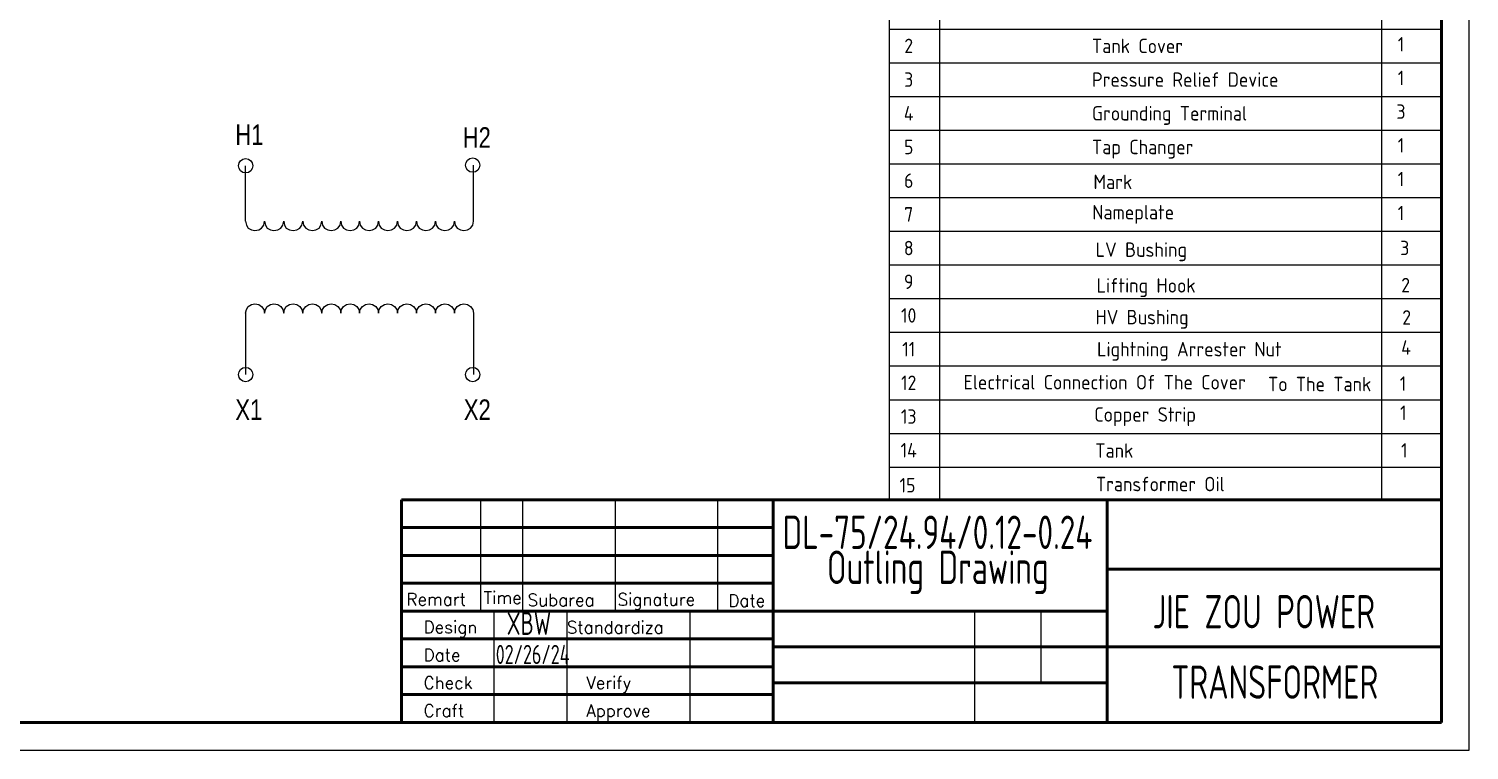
# Model space of a CAD drawing. Header units: millimetres. Extents: x 119255 to 123044, y -8474 to -5474.
# Drawn here: x 120710 to 123044, y -8474 to -7305 of the extents above; entities that cross this region are included whole.
import ezdxf
from ezdxf.enums import TextEntityAlignment as Align

# ---------------------------------------------------------------- set-up
doc = ezdxf.new("R2010")
doc.units = ezdxf.units.MM
doc.header["$LTSCALE"] = 3
doc.layers.add('A', color=3, linetype='Continuous')
doc.layers.add('S', color=254, linetype='Continuous')
doc.layers.add('标注、文本', color=3, linetype='Continuous', lineweight=25)
doc.layers.add('粗实线', color=4, linetype='Continuous', lineweight=53)
doc.styles.add('pdm', font='gbenor.shx', dxfattribs={"width": 0.8, "bigfont": 'gbhzfs.shx'})
doc.styles.add('ST_WIN', font='isocp2.shx', dxfattribs={"bigfont": 'hzdxfst.shx'})
doc.styles.get("Standard").update_dxf_attribs({"font": 'txt', "bigfont": 'gbcbig.shx'})

msp = doc.modelspace()

# ---------------------------------------------------------------- linework, layer by layer
at = {"layer": 'A'}
for p, q in [((122104.89, -8068.17), (122104.89, -7141.71)), ((122999.1, -8015.29), (122999.1, -7141.71)), ((122186.64, -8068.17), (122186.64, -7196.31)), ((122902.48, -8068.17), (122902.48, -7196.31)), ((122104.89, -7305.5), (122999.1, -7305.5)), ((122104.89, -7360.1), (122999.1, -7360.1)), ((122104.89, -7414.7), (122999.1, -7414.7)), ((122104.89, -7469.3), (122999.1, -7469.3)), ((122104.89, -7469.3), (122999.1, -7469.3)), ((122104.89, -7523.9), (122999.1, -7523.9)), ((122104.89, -7523.9), (122999.1, -7523.9)), ((122104.89, -7578.5), (122999.1, -7578.5)), ((122104.89, -7633.1), (122999.1, -7633.1)), ((122167.29, -7687.7), (122999.1, -7687.7)), ((122167.29, -7742.29), (122999.1, -7742.29)), ((122167.29, -7796.89), (122999.1, -7796.89)), ((122167.29, -7851.49), (122999.1, -7851.49)), ((122167.29, -7906.09), (122999.1, -7906.09)), ((122104.89, -7960.69), (122999.1, -7960.69)), ((122104.89, -8015.29), (122999.1, -8015.29))]:
    msp.add_line(p, q, dxfattribs=at)
at = {"layer": 'S'}
for p, q in [((122104.89, -7687.7), (122167.29, -7687.7)), ((122104.89, -7742.29), (122167.29, -7742.29)), ((122104.89, -7796.89), (122167.29, -7796.89)), ((122104.89, -7851.49), (122167.29, -7851.49)), ((122104.89, -7906.09), (122167.29, -7906.09))]:
    msp.add_line(p, q, dxfattribs=at)
at = {"layer": '标注、文本'}
for p, q in [((123044.2, -8474.14), (123044.2, -5794.75)), ((121061.71, -7616.99), (121061.71, -7527.02)), ((121431.1, -7616.99), (121431.1, -7525.99)), ((121061.71, -7765.97), (121061.71, -7865.39)), ((121431.1, -7765.97), (121431.1, -7865.39)), ((121442.3, -8068.17), (121442.3, -8248.6)), ((121510.55, -8068.17), (121510.55, -8248.6)), ((121660.3, -8068.17), (121660.3, -8248.6)), ((121826.3, -8068.17), (121826.3, -8248.6)), ((121463.89, -8248.6), (121463.89, -8429.03)), ((121582.12, -8248.6), (121582.12, -8429.03)), ((121781.19, -8248.6), (121781.19, -8429.03)), ((122242.86, -8248.6), (122242.69, -8429.03)), ((122350.33, -8248.6), (122350.33, -8364.7)), ((119255.17, -8474.14), (123044.2, -8474.14))]:
    msp.add_line(p, q, dxfattribs=at)
for points in [[(121061.71, -7616.99), (121062.92, -7623.04), (121065.95, -7627.87), (121071.39, -7630.9), (121076.83, -7632.1), (121082.87, -7630.9), (121087.71, -7627.87), (121091.34, -7623.04), (121092.55, -7616.99)], [(121092.55, -7616.99), (121093.75, -7623.04), (121096.78, -7627.87), (121102.22, -7630.9), (121107.66, -7632.1), (121113.7, -7630.9), (121118.54, -7627.87), (121122.17, -7623.04), (121123.38, -7616.99)], [(121123.38, -7616.99), (121124.59, -7623.04), (121127.61, -7627.87), (121133.05, -7630.9), (121138.49, -7632.1), (121144.54, -7630.9), (121149.37, -7627.87), (121153, -7623.04), (121154.21, -7616.99)], [(121154.21, -7616.99), (121155.42, -7623.04), (121159.05, -7627.87), (121163.88, -7630.9), (121169.93, -7632.1), (121175.37, -7630.9), (121180.81, -7627.87), (121183.83, -7623.04), (121185.04, -7616.99), (121186.25, -7623.04), (121189.27, -7627.87), (121194.72, -7630.9), (121200.16, -7632.1), (121206.2, -7630.9), (121211.04, -7627.87), (121214.67, -7623.04), (121215.87, -7616.99), (121217.08, -7623.04), (121220.11, -7627.87), (121224.94, -7630.9), (121230.99, -7632.1), (121237.03, -7630.9), (121241.87, -7627.87), (121244.89, -7623.04), (121246.1, -7616.99), (121247.31, -7623.04), (121250.94, -7627.87), (121255.78, -7630.9), (121261.82, -7632.1), (121267.26, -7630.9), (121272.7, -7627.87), (121275.73, -7623.04), (121276.93, -7616.99)], [(121276.93, -7616.99), (121278.14, -7623.04), (121281.17, -7627.87), (121286.61, -7630.9), (121292.05, -7632.1), (121298.09, -7630.9), (121302.93, -7627.87), (121306.56, -7623.04), (121307.77, -7616.99)], [(121307.77, -7616.99), (121308.98, -7623.04), (121312, -7627.87), (121317.44, -7630.9), (121322.88, -7632.1), (121328.93, -7630.9), (121333.76, -7627.87), (121337.39, -7623.04), (121338.6, -7616.99)], [(121338.6, -7616.99), (121339.81, -7623.04), (121342.83, -7627.87), (121348.27, -7630.9), (121353.71, -7632.1), (121359.76, -7630.9), (121364.6, -7627.87), (121368.22, -7623.04), (121369.43, -7616.99)], [(121369.43, -7616.99), (121370.64, -7623.04), (121373.66, -7627.87), (121379.1, -7630.9), (121384.55, -7632.1), (121390.59, -7630.9), (121395.43, -7627.87), (121399.05, -7623.04), (121400.26, -7616.99)], [(121400.26, -7616.99), (121401.47, -7623.04), (121404.5, -7627.87), (121409.94, -7630.9), (121415.38, -7632.11), (121421.42, -7630.9), (121426.26, -7627.87), (121429.89, -7623.04), (121431.1, -7616.99)], [(121061.71, -7765.97), (121062.92, -7759.93), (121065.95, -7755.09), (121071.39, -7752.07), (121076.83, -7750.86), (121082.87, -7752.07), (121087.71, -7755.09), (121091.34, -7759.93), (121092.55, -7765.97)], [(121092.55, -7765.97), (121093.75, -7759.93), (121096.78, -7755.09), (121102.22, -7752.07), (121107.66, -7750.86), (121113.7, -7752.07), (121118.54, -7755.09), (121122.17, -7759.93), (121123.38, -7765.97)], [(121123.38, -7765.97), (121124.59, -7759.93), (121127.61, -7755.09), (121133.05, -7752.07), (121138.49, -7750.86), (121144.54, -7752.07), (121149.37, -7755.09), (121153, -7759.93), (121154.21, -7765.97)], [(121154.21, -7765.97), (121155.42, -7759.93), (121159.05, -7755.09), (121163.88, -7752.07), (121169.93, -7750.86), (121175.37, -7752.07), (121180.81, -7755.09), (121183.83, -7759.93), (121185.04, -7765.97), (121186.25, -7759.93), (121189.27, -7755.09), (121194.72, -7752.07), (121200.16, -7750.86), (121206.2, -7752.07), (121211.04, -7755.09), (121214.67, -7759.93), (121215.87, -7765.97), (121217.08, -7759.93), (121220.11, -7755.09), (121224.94, -7752.07), (121230.99, -7750.86), (121237.03, -7752.07), (121241.87, -7755.09), (121244.89, -7759.93), (121246.1, -7765.97), (121247.31, -7759.93), (121250.94, -7755.09), (121255.78, -7752.07), (121261.82, -7750.86), (121267.26, -7752.07), (121272.7, -7755.09), (121275.73, -7759.93), (121276.93, -7765.97)], [(121276.93, -7765.97), (121278.14, -7759.93), (121281.17, -7755.09), (121286.61, -7752.07), (121292.05, -7750.86), (121298.09, -7752.07), (121302.93, -7755.09), (121306.56, -7759.93), (121307.77, -7765.97)], [(121307.77, -7765.97), (121308.98, -7759.93), (121312, -7755.09), (121317.44, -7752.07), (121322.88, -7750.86), (121328.93, -7752.07), (121333.76, -7755.09), (121337.39, -7759.93), (121338.6, -7765.97)], [(121338.6, -7765.97), (121339.81, -7759.93), (121342.83, -7755.09), (121348.27, -7752.07), (121353.71, -7750.86), (121359.76, -7752.07), (121364.6, -7755.09), (121368.22, -7759.93), (121369.43, -7765.97)], [(121369.43, -7765.97), (121370.64, -7759.93), (121373.66, -7755.09), (121379.1, -7752.07), (121384.55, -7750.86), (121390.59, -7752.07), (121395.43, -7755.09), (121399.05, -7759.93), (121400.26, -7765.97)], [(121400.26, -7765.97), (121401.47, -7759.93), (121404.5, -7755.09), (121409.94, -7752.07), (121415.38, -7750.86), (121421.42, -7752.07), (121426.26, -7755.09), (121429.89, -7759.93), (121431.1, -7765.97)]]:
    msp.add_lwpolyline(points, dxfattribs=at)
for centre in [(121429.64, -7525.99), (121061.71, -7527.02), (121061.71, -7865.39), (121429.64, -7865.39)]:
    msp.add_circle(centre, 11.61, dxfattribs=at)
at = {"layer": '粗实线'}
for p, q in [((122999.1, -8429.03), (122999.1, -5839.86)), ((121314.5, -8068.17), (122999.1, -8068.17)), ((121314.5, -8068.17), (121314.5, -8429.03)), ((121916.51, -8068.17), (121916.51, -8429.03)), ((122457.8, -8068.17), (122457.8, -8429.03)), ((121314.5, -8113.28), (121916.51, -8113.28)), ((121314.5, -8158.39), (121916.51, -8158.39)), ((122457.8, -8180.91), (122999.1, -8180.91)), ((121314.5, -8203.49), (121916.51, -8203.49)), ((121314.5, -8248.6), (121916.51, -8248.6)), ((121916.51, -8248.6), (122457.8, -8248.6)), ((121314.5, -8293.71), (121916.51, -8293.71)), ((121916.51, -8306.65), (122999.1, -8306.65)), ((121314.5, -8338.82), (121916.51, -8338.82)), ((121916.51, -8364.7), (122457.8, -8364.7)), ((121314.5, -8383.92), (121916.51, -8383.92)), ((119480.7, -8429.03), (122999.1, -8429.03))]:
    msp.add_line(p, q, dxfattribs=at)

# ---------------------------------------------------------------- texts
at = {"layer": 'S', "style": 'ST_WIN'}
for s, p in [('2', (122136.09, -7344.5)), ('1', (122933.68, -7341.8)), ('1', (122933.68, -7396.4)), ('3', (122136.09, -7399.1)), ('4', (122136.09, -7453.7)), ('3', (122933.68, -7451)), ('5', (122136.09, -7508.3)), ('1', (122933.68, -7505.59)), ('1', (122933.68, -7560.19)), ('6', (122136.09, -7562.9)), ('7', (122136.09, -7617.5)), ('1', (122933.68, -7615.33)), ('8', (122136.09, -7672.1)), ('3', (122939.75, -7671.92)), ('9', (122136.09, -7726.69)), ('2', (122941.22, -7732.21)), ('10', (122136.09, -7781.29)), ('2', (122942.88, -7784.6)), ('11', (122136.09, -7835.89)), ('4', (122941.93, -7833.19)), ('12', (122136.09, -7890.49)), ('1', (122937.03, -7891.67)), ('13', (122136.09, -7945.09)), ('1', (122937.41, -7939.04)), ('14', (122136.09, -7999.69)), ('1', (122939.03, -7999.92)), ('15', (122134.17, -8056.49))]:
    msp.add_text(s, height=23.4, dxfattribs=at).set_placement(p, align=Align.CENTER)
for s, height, p in [('Tank Cover', 23.4, (122433.07, -7344.49)), ('Pressure Relief Device', 23.3996, (122433.07, -7399.09)), ('Grounding Terminal', 23.3996, (122433.07, -7453.68)), ('Tap Changer ', 23.3996, (122433.07, -7508.28)), ('Mark', 23.4, (122435.35, -7564.8)), ('Nameplate', 23.4, (122433.55, -7614.01)), ('LV Bushing', 23.4, (122439.14, -7674.61)), ('Lifting Hook', 23.3996, (122440.61, -7732.6)), ('HV Bushing', 23.4, (122438.67, -7783.92)), ('Lightning Arrester Nut', 23.3996, (122441.32, -7835.88)), ('Electrical Connection Of The Cover', 23.3996, (122224.84, -7889.5)), ('To The Tank', 23.3996, (122718.22, -7892.47)), ('Copper Strip', 23.3996, (122436.8, -7941.73)), ('Tank', 23.4, (122438.42, -8000.31)), ('Transformer Oil', 23.3996, (122439.41, -8054.55))]:
    msp.add_text(s, height=height, dxfattribs=at).set_placement(p)
at = {"layer": '标注、文本', "style": 'pdm', "width": 0.8}
for s, p in [('DL-75/24.94/0.12-0.24', (122182.8, -8120.98)), ('Outling Drawing', (122183.29, -8177.72)), ('JIE ZOU POWER', (122711.4, -8249.67)), (' TRANSFORMER', (122717.56, -8363.77))]:
    msp.add_text(s, height=54.1291, dxfattribs=at).set_placement(p, align=Align.MIDDLE_CENTER)
at = {"layer": '标注、文本'}
for s, height, p in [('Remart', 19.903, (121322.28, -8239.55)), ('Time', 19.903, (121447.49, -8236.94)), ('Subarea', 19.903, (121518.58, -8240.69)), ('Signature', 19.903, (121664.54, -8239.78)), ('Date', 19.903, (121843.8, -8241.67)), ('Design', 19.903, (121350.04, -8284.66)), ('Standardiza', 19.9032, (121582.16, -8285.04)), ('Date', 19.903, (121350.04, -8329.76)), ('Verify', 19.903, (121613.7, -8374.87)), ('Check', 19.903, (121350.04, -8374.87)), ('Craft', 19.903, (121350.04, -8419.98)), ('Approve', 19.903, (121613.7, -8419.98))]:
    msp.add_text(s, height=height, dxfattribs=at).set_placement(p)
at = {"layer": '标注、文本', "style": 'pdm', "width": 0.8}
for s, height, p in [('XBW', 36.847, (121484.61, -8287.22)), ('02/26/24', 31.026, (121467.05, -8334.48))]:
    msp.add_text(s, height=height, dxfattribs=at).set_placement(p)
at = {"layer": '标注、文本', "char_height": 33.3219, "attachment_point": 7, "style": 'pdm'}
for s, insert in [('{\\fCIDFont+F1|b0|i0|c134|p0;H1}', (121045.06, -7493.38)), ('{\\fCIDFont+F1|b0|i0|c134|p0;H2}', (121413.45, -7497.85)), ('{\\fCIDFont+F1|b0|i0|c134|p0;X1}', (121045.06, -7939.04)), ('{\\fCIDFont+F1|b0|i0|c134|p0;X2}', (121415.29, -7939.05))]:
    msp.add_mtext(s, dxfattribs=dict(at, insert=insert))

doc.saveas('drawing.dxf')
